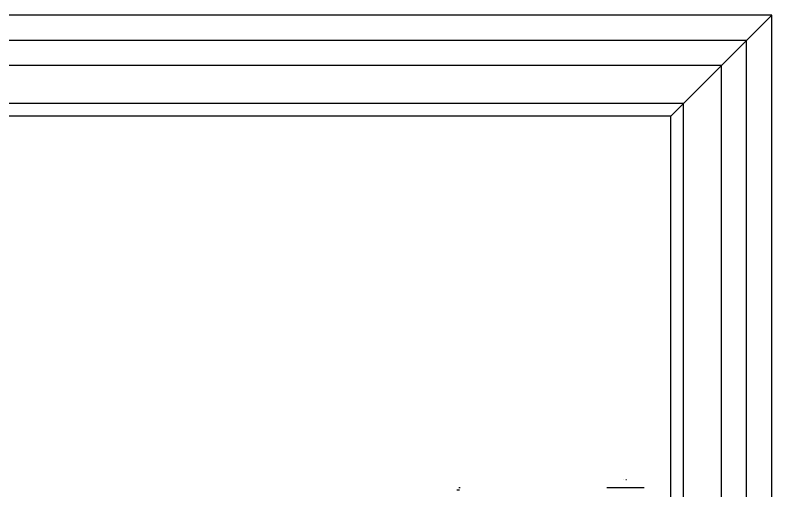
# Model space of a CAD drawing. Header units: inches. Extents: x 3 to 45, y 10.7 to 35.5.
# Drawn here: x 35.2977 to 35.7775, y 31.5161 to 31.8179 of the extents above; entities that cross this region are included whole.
import ezdxf

# ---------------------------------------------------------------- set-up
doc = ezdxf.new("R2010")
doc.units = ezdxf.units.IN
doc.header["$MEASUREMENT"] = 0
doc.layers.add('02', color=2, linetype='Continuous')
doc.layers.add('4', color=4, linetype='Continuous')

msp = doc.modelspace()

# ---------------------------------------------------------------- linework, layer by layer
at = {"layer": '02'}
for p, q in [((35.71352, 31.75388), (35.77752, 31.81788)), ((35.68361, 31.52329), (35.68375, 31.52329)), ((35.68494, 31.52329), (35.68538, 31.52329)), ((35.57778, 31.51674), (35.57943, 31.51674)), ((35.57892, 31.51813), (35.57979, 31.51813)), ((35.67282, 31.51828), (35.69655, 31.51828))]:
    msp.add_line(p, q, dxfattribs=at)
for points in [[(34.83352, 31.11388), (35.76152, 31.11388), (35.76152, 31.80188), (34.83352, 31.80188)], [(34.84952, 31.12988), (35.74552, 31.12988), (35.74552, 31.78588), (34.84952, 31.78588)], [(34.87352, 31.15388), (35.72152, 31.15388), (35.72152, 31.76188), (34.87352, 31.76188)], [(34.88152, 31.16188), (35.71352, 31.16188), (35.71352, 31.75388), (34.88152, 31.75388)]]:
    msp.add_lwpolyline(points, close=True, dxfattribs=at)
at = {"layer": '4'}
msp.add_lwpolyline([(34.81752, 31.09788), (35.77752, 31.09788), (35.77752, 31.81788), (34.81752, 31.81788)], close=True, dxfattribs=at)

doc.saveas('drawing.dxf')
